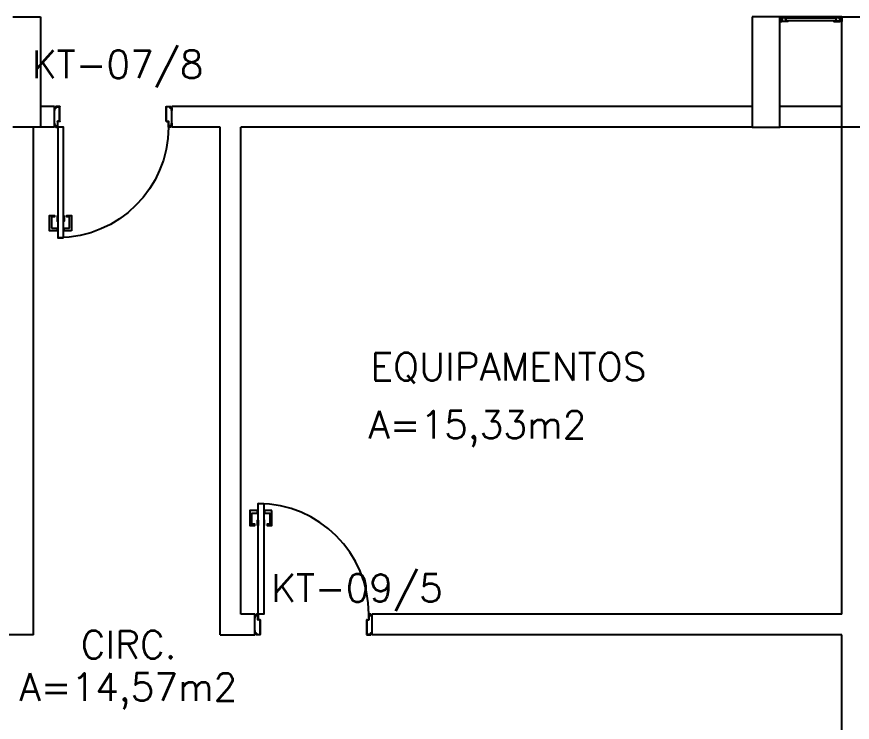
# Model space of a CAD drawing. Header units: millimetres. Extents: x 2686 to 2939, y 1294 to 1441.
# Drawn here: x 2810.15 to 2816.2, y 1426.54 to 1431.65 of the extents above; entities that cross this region are included whole.
import ezdxf

# ---------------------------------------------------------------- set-up
doc = ezdxf.new("R2010")
doc.units = ezdxf.units.MM
for name, color, linetype in [('AR-ALV', 2, 'Continuous'), ('AR-ESQ', 1, 'Continuous'), ('AR-ESTC', 3, 'Continuous'), ('AR-PORTA', 1, 'Continuous'), ('DT-ESQ-BAGUETE-C', 1, 'Continuous'), ('DT-ESQ-PERFIL CADEIRA-C', 2, 'Continuous'), ('DT-ESQ-PERFIL CADEIRA-V', 2, 'Continuous'), ('DT-ESQ-VENEZIANA-C', 1, 'Continuous'), ('DT-ESQ-VENEZIANA-V', 1, 'Continuous'), ('ENDEREÇO', 2, 'Continuous'), ('maçaneta', 1, 'Continuous'), ('mov', 1, 'Continuous'), ('PM-PERFIL U-C', 2, 'Continuous'), ('pm1', 2, 'Continuous'), ('TEXTO', 2, 'Continuous'), ('Área', 2, 'Continuous')]:
    doc.layers.add(name, color=color, linetype=linetype)
doc.styles.add('UNB-100', font='simplex.shx', dxfattribs={"height": 0.2})
doc.styles.add('UNB1-100', font='simplex.shx', dxfattribs={"height": 0.2})

# ---------------------------------------------------------------- blocks, each defined once
blk = doc.blocks.new('EF01-P')
at = {"layer": 'DT-ESQ-BAGUETE-C', "ltscale": 0.1}
for points in [[(0.0015, 0.035), (0.015, 0.035), (0.015, 0.0335), (0.0015, 0.0335), (0.0015, 0.005), (0.015, 0.005), (0.015, 0.0035), (0.0015, 0.0035, -0.414214), (0, 0.005), (0, 0.0335, -0.414214)], [(0.4485, 0.035), (0.435, 0.035), (0.435, 0.0335), (0.4485, 0.0335), (0.4485, 0.005), (0.435, 0.005), (0.435, 0.0035), (0.4485, 0.0035, 0.414214), (0.45, 0.005), (0.45, 0.0335, 0.414214)]]:
    blk.add_lwpolyline(points, format="xyb", close=True, dxfattribs=at)
at = {"layer": 'DT-ESQ-PERFIL CADEIRA-C', "ltscale": 0.1}
for points in [[(0.01, 0.0015), (0.01, 0.003), (0.0015, 0.003, 1), (0.0015, 0), (0.015, 0, 0.414214), (0.0165, 0.0015), (0.0165, 0.0335), (0.043, 0.0335)], [(0.043, 0.0065), (0.018, 0.0065), (0.018, 0.0165), (0.0165, 0.0165), (0.0165, 0.0065, 0.414214), (0.018, 0.005), (0.043, 0.005), (0.0565, 0.005, 1), (0.0565, 0.008), (0.043, 0.008), (0.043, 0.02), (0.043, 0.032), (0.0565, 0.032, 1), (0.0565, 0.035), (0.043, 0.035), (0.0165, 0.035, 0.414214), (0.015, 0.0335), (0.015, 0.0015), (0.0015, 0.0015)], [(0.0415, 0.02), (0.0415, 0.032, -0.414214), (0.043, 0.0335), (0.0565, 0.0335)], [(0.0415, 0.02), (0.0415, 0.008, 0.414214), (0.043, 0.0065), (0.0565, 0.0065)], [(0.407, 0.0065), (0.432, 0.0065), (0.432, 0.0165), (0.4335, 0.0165), (0.4335, 0.0065, -0.414214), (0.432, 0.005), (0.407, 0.005), (0.3935, 0.005, -1), (0.3935, 0.008), (0.407, 0.008), (0.407, 0.02), (0.407, 0.032), (0.3935, 0.032, -1), (0.3935, 0.035), (0.407, 0.035), (0.4335, 0.035, -0.414214), (0.435, 0.0335), (0.435, 0.0015), (0.4485, 0.0015)], [(0.4085, 0.02), (0.4085, 0.032, 0.414214), (0.407, 0.0335), (0.3935, 0.0335)], [(0.4085, 0.02), (0.4085, 0.008, -0.414214), (0.407, 0.0065), (0.3935, 0.0065)], [(0.44, 0.0015), (0.44, 0.003), (0.4485, 0.003, -1), (0.4485, 0), (0.435, 0, -0.414214), (0.4335, 0.0015), (0.4335, 0.0335), (0.407, 0.0335)]]:
    blk.add_lwpolyline(points, format="xyb", dxfattribs=at)
at = {"layer": 'DT-ESQ-PERFIL CADEIRA-V', "ltscale": 0.1}
blk.add_line((0.015, 0), (0.435, 0), dxfattribs=at)
at = {"layer": 'DT-ESQ-VENEZIANA-C', "ltscale": 0.1}
for p, q in [((0.043, 0.0105), (0.407, 0.0105)), ((0.043, 0.009), (0.407, 0.009))]:
    blk.add_line(p, q, dxfattribs=at)
at = {"layer": 'DT-ESQ-VENEZIANA-V', "ltscale": 0.1}
blk.add_line((0.043, 0.031), (0.407, 0.031), dxfattribs=at)
blk = doc.blocks.new('PM3')
at = {"layer": 'maçaneta'}
for points in [[(0.02, 0.825), (-0.035, 0.825), (-0.035, 0.715), (0, 0.715), (0, 0.725), (-0.02, 0.725), (-0.02, 0.8035, -0.414214), (-0.0185, 0.805), (0.02, 0.805)], [(0.125, 0.825), (0.07, 0.825), (0.07, 0.805), (0.1085, 0.805, -0.414214), (0.11, 0.8035), (0.11, 0.725), (0.09, 0.725), (0.09, 0.715), (0.125, 0.715)]]:
    blk.add_lwpolyline(points, format="xyb", close=True, dxfattribs=at)
for points in [[(0.02, 0.715), (0.02, 0.755), (0.025, 0.755), (0.025, 0.715)], [(0.07, 0.715), (0.07, 0.755), (0.065, 0.755), (0.065, 0.715)]]:
    blk.add_lwpolyline(points, close=True, dxfattribs=at)
at = {"layer": 'mov'}
blk.add_arc((0.025, 0.075), 0.8, 0, 90, dxfattribs=at)
at = {"layer": 'PM-PERFIL U-C'}
for p, q in [((0, 0.045), (0, 0.0635)), ((0.0015, 0.065), (0.01, 0.065)), ((0.002, 0.063), (0.002, 0.045)), ((0.0105, 0.063), (0.002, 0.063)), ((0.01, 0.065), (0.01, 0.0735)), ((0.0115, 0.075), (0.0235, 0.075)), ((0.012, 0.073), (0.012, 0.0645)), ((0.023, 0.073), (0.012, 0.073)), ((0.023, 0.0335), (0.023, 0.073)), ((0.025, 0.0735), (0.025, 0.034)), ((0.825, 0.0735), (0.825, 0.034)), ((0.8385, 0.075), (0.8265, 0.075)), ((0.827, 0.073), (0.838, 0.073)), ((0.827, 0.0335), (0.827, 0.073)), ((0.838, 0.073), (0.838, 0.0645)), ((0.8395, 0.063), (0.848, 0.063)), ((0.84, 0.065), (0.84, 0.0735)), ((0.8485, 0.065), (0.84, 0.065)), ((0.848, 0.063), (0.848, 0.045)), ((0.85, 0.045), (0.85, 0.0635)), ((0.002, 0.045), (0, 0.045)), ((0.038, 0.032), (0.0245, 0.032)), ((0.0385, 0.034), (0.025, 0.034)), ((0.038, 0.032), (0.038, -0.073)), ((0.04, 0.0325), (0.04, -0.0735)), ((0.81, 0.0325), (0.81, -0.0735)), ((0.8115, 0.034), (0.825, 0.034)), ((0.812, 0.032), (0.8255, 0.032)), ((0.812, 0.032), (0.812, -0.073)), ((0.848, 0.045), (0.85, 0.045)), ((0, -0.045), (0.002, -0.045)), ((0, -0.0635), (0, -0.045)), ((0.002, -0.045), (0.002, -0.063)), ((0.85, -0.045), (0.848, -0.045)), ((0.848, -0.045), (0.848, -0.063)), ((0.85, -0.0635), (0.85, -0.045)), ((0.01, -0.065), (0.0015, -0.065)), ((0.002, -0.063), (0.0105, -0.063)), ((0.01, -0.0735), (0.01, -0.065)), ((0.0385, -0.075), (0.0115, -0.075)), ((0.012, -0.0645), (0.012, -0.073)), ((0.012, -0.073), (0.038, -0.073)), ((0.8115, -0.075), (0.8385, -0.075)), ((0.838, -0.073), (0.812, -0.073)), ((0.838, -0.0645), (0.838, -0.073)), ((0.848, -0.063), (0.8395, -0.063)), ((0.84, -0.0735), (0.84, -0.065)), ((0.84, -0.065), (0.8485, -0.065))]:
    blk.add_line(p, q, dxfattribs=at)
for centre, start, end in [((0.0015, 0.0635), 90, 180), ((0.0115, 0.0735), 90, 180), ((0.0105, 0.0645), 270, 0), ((0.0235, 0.0735), 360, 90), ((0.8265, 0.0735), 90, 180), ((0.8395, 0.0645), 180, 270), ((0.8385, 0.0735), 0, 90), ((0.8485, 0.0635), 0, 90), ((0.0245, 0.0335), 180, 270), ((0.0385, 0.0325), 0, 90), ((0.8115, 0.0325), 90, 180), ((0.8255, 0.0335), 270, 0), ((0.0015, -0.0635), 180, 270), ((0.0115, -0.0735), 180, 270), ((0.0105, -0.0645), 0, 90), ((0.0385, -0.0735), 269.93864, 0), ((0.8115, -0.0735), 180, 270.06136), ((0.8395, -0.0645), 90, 180), ((0.8385, -0.0735), 270, 0), ((0.8485, -0.0635), 270, 0)]:
    blk.add_arc(centre, 0.0015, start, end, dxfattribs=at)
at = {"layer": 'pm1'}
blk.add_lwpolyline([(0.065, 0.875), (0.065, 0.075), (0.025, 0.075), (0.025, 0.875)], close=True, dxfattribs=at)
blk = doc.blocks.new('PM3B')
at = {"layer": 'maçaneta'}
for points in [[(0.02, 0.9), (-0.035, 0.9), (-0.035, 0.79), (0, 0.79), (0, 0.8), (-0.02, 0.8), (-0.02, 0.8785, -0.414214), (-0.0185, 0.88), (0.02, 0.88)], [(0.125, 0.9), (0.07, 0.9), (0.07, 0.88), (0.1085, 0.88, -0.414214), (0.11, 0.8785), (0.11, 0.8), (0.09, 0.8), (0.09, 0.79), (0.125, 0.79)]]:
    blk.add_lwpolyline(points, format="xyb", close=True, dxfattribs=at)
for points in [[(0.02, 0.79), (0.02, 0.83), (0.025, 0.83), (0.025, 0.79)], [(0.07, 0.79), (0.07, 0.83), (0.065, 0.83), (0.065, 0.79)]]:
    blk.add_lwpolyline(points, close=True, dxfattribs=at)
at = {"layer": 'mov'}
blk.add_arc((0.025, 0.15), 0.8, 0, 90, dxfattribs=at)
at = {"layer": 'PM-PERFIL U-C'}
for p, q in [((0, 0.12), (0, 0.1385)), ((0.0015, 0.14), (0.01, 0.14)), ((0.002, 0.138), (0.002, 0.12)), ((0.0105, 0.138), (0.002, 0.138)), ((0.01, 0.14), (0.01, 0.1485)), ((0.0115, 0.15), (0.0235, 0.15)), ((0.012, 0.148), (0.012, 0.1395)), ((0.023, 0.148), (0.012, 0.148)), ((0.023, 0.1085), (0.023, 0.148)), ((0.025, 0.1485), (0.025, 0.109)), ((0.825, 0.1485), (0.825, 0.109)), ((0.8385, 0.15), (0.8265, 0.15)), ((0.827, 0.148), (0.838, 0.148)), ((0.827, 0.1085), (0.827, 0.148)), ((0.838, 0.148), (0.838, 0.1395)), ((0.8395, 0.138), (0.848, 0.138)), ((0.84, 0.14), (0.84, 0.1485)), ((0.8485, 0.14), (0.84, 0.14)), ((0.848, 0.138), (0.848, 0.12)), ((0.85, 0.12), (0.85, 0.1385)), ((0.002, 0.12), (0, 0.12)), ((0.038, 0.107), (0.0245, 0.107)), ((0.0385, 0.109), (0.025, 0.109)), ((0.038, 0.107), (0.038, 0.002)), ((0.04, 0.1075), (0.04, 0.0015)), ((0.81, 0.1075), (0.81, 0.0015)), ((0.8115, 0.109), (0.825, 0.109)), ((0.812, 0.107), (0.8255, 0.107)), ((0.812, 0.107), (0.812, 0.002)), ((0.848, 0.12), (0.85, 0.12)), ((0, 0.03), (0.002, 0.03)), ((0, 0.0115), (0, 0.03)), ((0.01, 0.01), (0.0015, 0.01)), ((0.002, 0.03), (0.002, 0.012)), ((0.002, 0.012), (0.0105, 0.012)), ((0.01, 0.0015), (0.01, 0.01)), ((0.0385, 0), (0.0115, 0)), ((0.012, 0.0105), (0.012, 0.002)), ((0.012, 0.002), (0.038, 0.002)), ((0.8115, 0), (0.8385, 0)), ((0.838, 0.002), (0.812, 0.002)), ((0.838, 0.0105), (0.838, 0.002)), ((0.848, 0.012), (0.8395, 0.012)), ((0.84, 0.0015), (0.84, 0.01)), ((0.84, 0.01), (0.8485, 0.01)), ((0.85, 0.03), (0.848, 0.03)), ((0.848, 0.03), (0.848, 0.012)), ((0.85, 0.0115), (0.85, 0.03))]:
    blk.add_line(p, q, dxfattribs=at)
for centre, start, end in [((0.0015, 0.1385), 90, 180), ((0.0115, 0.1485), 90, 180), ((0.0105, 0.1395), 270, 0), ((0.0235, 0.1485), 360, 90), ((0.8265, 0.1485), 90, 180), ((0.8395, 0.1395), 180, 270), ((0.8385, 0.1485), 0, 90), ((0.8485, 0.1385), 0, 90), ((0.0245, 0.1085), 180, 270), ((0.0385, 0.1075), 0, 90), ((0.8115, 0.1075), 90, 180), ((0.8255, 0.1085), 270, 0), ((0.0015, 0.0115), 180, 270), ((0.0115, 0.0015), 180, 270), ((0.0105, 0.0105), 0, 90), ((0.0385, 0.0015), 269.93864, 0), ((0.8115, 0.0015), 180, 270.06136), ((0.8395, 0.0105), 90, 180), ((0.8385, 0.0015), 270, 0), ((0.8485, 0.0115), 270, 0)]:
    blk.add_arc(centre, 0.0015, start, end, dxfattribs=at)
at = {"layer": 'pm1'}
blk.add_lwpolyline([(0.065, 0.95), (0.065, 0.15), (0.025, 0.15), (0.025, 0.95)], close=True, dxfattribs=at)

msp = doc.modelspace()

# ---------------------------------------------------------------- linework, layer by layer
at = {"layer": 'AR-ALV'}
for p, q in [((2810.4207, 1430.9999), (2810.3207, 1430.9999)), ((2810.4207, 1430.8499), (2810.4207, 1430.9999)), ((2811.2707, 1430.8499), (2811.2707, 1430.9999)), ((2815.4707, 1430.9999), (2811.2707, 1430.9999)), ((2816.1207, 1430.9999), (2815.6707, 1430.9999)), ((2810.2707, 1427.1749), (2810.2707, 1430.8499)), ((2810.4207, 1430.8499), (2810.3207, 1430.8499)), ((2811.6207, 1430.8499), (2811.2707, 1430.8499)), ((2811.6207, 1427.1749), (2811.6207, 1430.8499)), ((2811.7707, 1427.3249), (2811.7707, 1430.8499)), ((2815.4707, 1430.8499), (2811.7707, 1430.8499)), ((2816.1207, 1430.8499), (2815.6707, 1430.8499)), ((2816.1207, 1427.3249), (2816.1207, 1430.8499)), ((2811.8707, 1427.3249), (2811.7707, 1427.3249)), ((2811.8707, 1427.1749), (2811.8707, 1427.3249)), ((2816.1207, 1427.3249), (2812.7207, 1427.3249)), ((2812.7207, 1427.1749), (2812.7207, 1427.3249)), ((2810.2707, 1427.1749), (2806.9707, 1427.1749)), ((2811.6207, 1427.1749), (2811.8707, 1427.1749)), ((2816.1207, 1427.1749), (2812.7207, 1427.1749)), ((2816.1207, 1426.1249), (2816.1207, 1427.1749))]:
    msp.add_line(p, q, dxfattribs=at)
at = {"layer": 'AR-ESTC'}
for p, q in [((2810.1207, 1431.6499), (2810.3207, 1431.6499)), ((2810.3207, 1431.6499), (2810.3207, 1430.8499)), ((2815.6707, 1431.6499), (2815.4707, 1431.6499)), ((2815.4707, 1431.6499), (2815.4707, 1430.8499)), ((2815.6707, 1430.8499), (2815.6707, 1431.6499)), ((2816.1207, 1430.8499), (2816.1207, 1431.6499)), ((2816.1207, 1431.6499), (2816.3207, 1431.6499)), ((2810.3207, 1430.8499), (2810.1207, 1430.8499)), ((2815.4707, 1430.8499), (2815.6707, 1430.8499)), ((2816.3207, 1430.8499), (2816.1207, 1430.8499))]:
    msp.add_line(p, q, dxfattribs=at)

# ---------------------------------------------------------------- block references
at = {"xscale": -1, "rotation": 180}
msp.add_blockref('PM3B', (2810.4207, 1430.9999), dxfattribs=at)
at = {"layer": 'AR-ESQ', "rotation": 180}
msp.add_blockref('EF01-P', (2816.1207, 1431.6499), dxfattribs=at)
at = {"layer": 'AR-PORTA'}
msp.add_blockref('PM3', (2811.8707, 1427.2499), dxfattribs=at)

# ---------------------------------------------------------------- texts
at = {"layer": 'ENDEREÇO', "style": 'UNB1-100'}
for s, p in [('KT-07/8', (2810.2576, 1431.204)), ('KT-09/5', (2811.9891, 1427.4124))]:
    msp.add_text(s, height=0.2, dxfattribs=at).set_placement(p)
at = {"layer": 'TEXTO', "style": 'UNB-100'}
for s, p in [('EQUIPAMENTOS', (2812.7092, 1429.0153)), ('CIRC.', (2810.6112, 1427.003))]:
    msp.add_text(s, height=0.2, dxfattribs=at).set_placement(p)
at = {"layer": 'Área', "style": 'UNB-100'}
for s, p in [('A=15,33m2', (2812.6934, 1428.5965)), ('A=14,57m2', (2810.1672, 1426.6973))]:
    msp.add_text(s, height=0.2, dxfattribs=at).set_placement(p)

doc.saveas('drawing.dxf')
